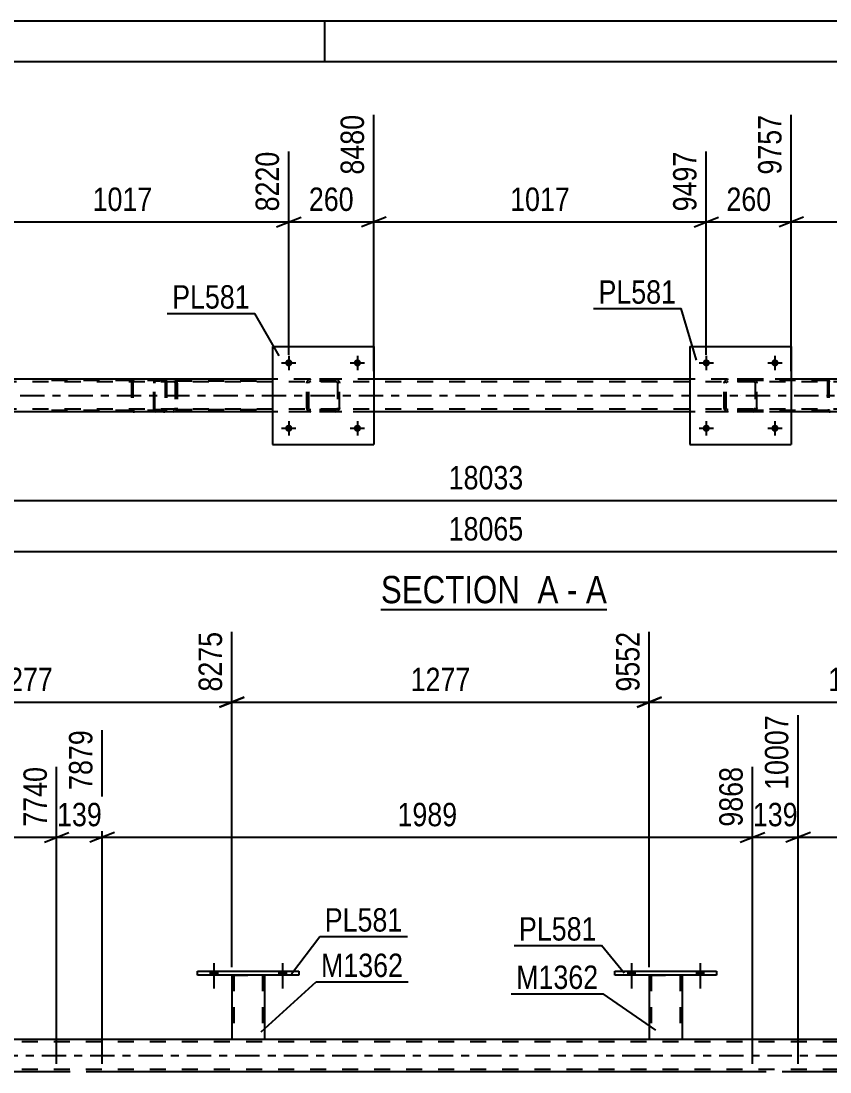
# Model space of a CAD drawing. Header units: millimetres. Extents: x 0 to 841, y 0 to 594.
# Drawn here: x 383.8 to 482.8, y 465.4 to 594 of the extents above; entities that cross this region are included whole.
import ezdxf

# ---------------------------------------------------------------- set-up
doc = ezdxf.new("R2010")
doc.units = ezdxf.units.MM
doc.linetypes.add('DXK_LINE_DOT2', pattern=[3.9198, 1.9599, -1.9599])
doc.linetypes.add('DXK_LINE_DOT3', pattern=[5.9187, 2.979, -0.9799, 0.9799, -0.9799])
doc.styles.add('Arial Narrow', font='ARIALN.TTF', dxfattribs={"height": 0.2})

# ---------------------------------------------------------------- blocks, each defined once
blk = doc.blocks.new('Unknown-318885092-1133')
at = {"color": 5, "linetype": 'Continuous'}
for p, q in [((841, 594), (0, 594)), ((421, 589), (421, 594)), ((836, 589), (5, 589))]:
    blk.add_line(p, q, dxfattribs=at)
blk = doc.blocks.new('Unknown-318885092-11 - 2837')
at = {"color": 6, "linetype": 'Continuous'}
blk.add_line((427.86, 522.01), (455.51, 522.01), dxfattribs=at)
at = {"color": 0, "linetype": 'Continuous'}
for points in [[(445.97, 522.76), (445.97, 526.26), (427.86, 526.26), (427.86, 522.76)], [(449.58, 522.76), (449.58, 526.26), (447.02, 526.26), (447.02, 522.76)], [(451.9, 522.76), (451.9, 526.26), (450.63, 526.26), (450.63, 522.76)], [(455.51, 522.76), (455.51, 526.26), (452.95, 526.26), (452.95, 522.76)]]:
    blk.add_wipeout(points, dxfattribs=at)
at = {"color": 7, "linetype": 'Continuous', "style": 'Arial Narrow'}
for s, p in [('SECTION ', (427.86, 522.76)), ('A', (447.02, 522.76)), ('A', (452.95, 522.76)), ('-', (450.63, 522.76))]:
    blk.add_text(s, height=3.34, dxfattribs=at).set_placement(p)
blk = doc.blocks.new('Bolt-318885092-2846 - 2837')
at = {"linetype": 'Continuous'}
for points in [[(417.03, 552.17, -1), (416.15, 552.17, -1)], [(425.43, 552.17, -1), (424.55, 552.17, -1)]]:
    blk.add_hatch(color=1, dxfattribs=at).paths.add_polyline_path(points)
at = {"color": 1, "linetype": 'Continuous'}
for p, q in [((416.59, 553.05), (416.59, 551.29)), ((424.99, 553.05), (424.99, 551.29)), ((415.71, 552.17), (417.47, 552.17)), ((424.11, 552.17), (425.87, 552.17))]:
    blk.add_line(p, q, dxfattribs=at)
blk = doc.blocks.new('Bolt-318885092-2845 - 2837')
at = {"linetype": 'Continuous'}
for points in [[(417.03, 544.17, -1), (416.15, 544.17, -1)], [(425.43, 544.17, -1), (424.55, 544.17, -1)]]:
    blk.add_hatch(color=1, dxfattribs=at).paths.add_polyline_path(points)
at = {"color": 1, "linetype": 'Continuous'}
for p, q in [((415.71, 544.17), (417.47, 544.17)), ((416.59, 545.05), (416.59, 543.29)), ((424.11, 544.17), (425.87, 544.17)), ((424.99, 545.05), (424.99, 543.29))]:
    blk.add_line(p, q, dxfattribs=at)
blk = doc.blocks.new('Bolt-318885092-2847 - 2837')
at = {"linetype": 'Continuous'}
for points in [[(468.11, 544.17, -1), (467.23, 544.17, -1)], [(476.51, 544.17, -1), (475.63, 544.17, -1)]]:
    blk.add_hatch(color=1, dxfattribs=at).paths.add_polyline_path(points)
at = {"color": 1, "linetype": 'Continuous'}
for p, q in [((466.79, 544.17), (468.55, 544.17)), ((467.67, 545.05), (467.67, 543.29)), ((475.19, 544.17), (476.95, 544.17)), ((476.07, 545.05), (476.07, 543.29))]:
    blk.add_line(p, q, dxfattribs=at)
blk = doc.blocks.new('Bolt-318885092-2848 - 2837')
at = {"linetype": 'Continuous'}
for points in [[(468.11, 552.17, -1), (467.23, 552.17, -1)], [(476.51, 552.17, -1), (475.63, 552.17, -1)]]:
    blk.add_hatch(color=1, dxfattribs=at).paths.add_polyline_path(points)
at = {"color": 1, "linetype": 'Continuous'}
for p, q in [((467.67, 553.05), (467.67, 551.29)), ((476.07, 553.05), (476.07, 551.29)), ((466.79, 552.17), (468.55, 552.17)), ((475.19, 552.17), (476.95, 552.17))]:
    blk.add_line(p, q, dxfattribs=at)
blk = doc.blocks.new('Part-318885092-2874 - 2837')
at = {"color": 7, "linetype": 'DXK_LINE_DOT2'}
for p, q in [((418.79, 549.69), (418.83, 549.87)), ((418.83, 549.87), (418.79, 549.69)), ((418.79, 546.65), (418.79, 549.69)), ((419.03, 549.69), (419.05, 549.78)), ((419.03, 546.65), (419.03, 549.69)), ((419.05, 549.78), (419.1, 549.86)), ((419.09, 550.13), (419.27, 550.17)), ((419.27, 550.17), (419.09, 550.13)), ((419.1, 549.86), (419.18, 549.91)), ((419.18, 549.91), (419.27, 549.93)), ((422.31, 550.17), (419.27, 550.17)), ((422.31, 549.93), (419.27, 549.93)), ((422.31, 550.17), (422.49, 550.13)), ((422.49, 550.13), (422.31, 550.17)), ((422.31, 549.93), (422.4, 549.91)), ((422.4, 549.91), (422.48, 549.86)), ((422.48, 549.86), (422.53, 549.78)), ((422.53, 549.78), (422.55, 549.69)), ((422.55, 549.69), (422.55, 546.65)), ((422.75, 549.87), (422.79, 549.69)), ((422.79, 549.69), (422.75, 549.87)), ((422.79, 546.65), (422.79, 549.69)), ((418.83, 546.46), (418.79, 546.65)), ((418.79, 546.65), (418.83, 546.46)), ((419.05, 546.55), (419.03, 546.65)), ((419.1, 546.48), (419.05, 546.55)), ((422.53, 546.55), (422.48, 546.48)), ((422.55, 546.65), (422.53, 546.55)), ((422.79, 546.65), (422.75, 546.46)), ((422.75, 546.46), (422.79, 546.65)), ((419.27, 546.17), (419.09, 546.2)), ((419.09, 546.2), (419.27, 546.17)), ((419.18, 546.42), (419.1, 546.48)), ((419.27, 546.41), (419.18, 546.42)), ((422.31, 546.41), (419.27, 546.41)), ((422.31, 546.17), (419.27, 546.17)), ((422.4, 546.42), (422.31, 546.41)), ((422.49, 546.2), (422.31, 546.17)), ((422.31, 546.17), (422.49, 546.2)), ((422.48, 546.48), (422.4, 546.42))]:
    blk.add_line(p, q, dxfattribs=at)
at = {"color": 7, "linetype": 'DXK_LINE_DOT3'}
blk.add_line((420.79, 548.17), (420.79, 548.17), dxfattribs=at)
at = {"color": 7, "linetype": 'DXK_LINE_DOT2'}
for centre, start, end in [((419.27, 549.69), 112.5, 157.5), ((419.27, 549.69), 112.5, 157.5), ((422.31, 549.69), 22.5, 67.5), ((422.31, 549.69), 22.5, 67.5), ((419.27, 546.65), 202.5, 247.5), ((419.27, 546.65), 202.5, 247.5), ((422.31, 546.65), 292.5, 337.5), ((422.31, 546.65), 292.5, 337.5)]:
    blk.add_arc(centre, 0.48, start, end, dxfattribs=at)
blk = doc.blocks.new('Part-318885092-2879 - 2837')
at = {"color": 2, "linetype": 'Continuous'}
for p, q in [((414.59, 554.17), (414.59, 542.17)), ((414.59, 554.17), (426.99, 554.17)), ((426.99, 554.17), (426.99, 542.17)), ((414.59, 542.17), (426.99, 542.17))]:
    blk.add_line(p, q, dxfattribs=at)
blk = doc.blocks.new('Part-318885092-2880 - 2837')
at = {"color": 7, "linetype": 'DXK_LINE_DOT2'}
for p, q in [((469.87, 549.69), (469.91, 549.87)), ((469.91, 549.87), (469.87, 549.69)), ((469.87, 546.65), (469.87, 549.69)), ((470.11, 549.69), (470.13, 549.78)), ((470.11, 546.65), (470.11, 549.69)), ((470.13, 549.78), (470.18, 549.86)), ((470.17, 550.13), (470.35, 550.17)), ((470.35, 550.17), (470.17, 550.13)), ((470.18, 549.86), (470.26, 549.91)), ((470.26, 549.91), (470.35, 549.93)), ((473.39, 550.17), (470.35, 550.17)), ((473.39, 549.93), (470.35, 549.93)), ((473.39, 550.17), (473.57, 550.13)), ((473.57, 550.13), (473.39, 550.17)), ((473.39, 549.93), (473.48, 549.91)), ((473.48, 549.91), (473.56, 549.86)), ((473.56, 549.86), (473.61, 549.78)), ((473.61, 549.78), (473.63, 549.69)), ((473.63, 549.69), (473.63, 546.65)), ((473.83, 549.87), (473.87, 549.69)), ((473.87, 549.69), (473.83, 549.87)), ((473.87, 546.65), (473.87, 549.69)), ((469.91, 546.46), (469.87, 546.65)), ((469.87, 546.65), (469.91, 546.46)), ((470.13, 546.55), (470.11, 546.65)), ((470.18, 546.48), (470.13, 546.55)), ((473.61, 546.55), (473.56, 546.48)), ((473.63, 546.65), (473.61, 546.55)), ((473.87, 546.65), (473.83, 546.46)), ((473.83, 546.46), (473.87, 546.65)), ((470.35, 546.17), (470.17, 546.2)), ((470.17, 546.2), (470.35, 546.17)), ((470.26, 546.42), (470.18, 546.48)), ((470.35, 546.41), (470.26, 546.42)), ((473.39, 546.41), (470.35, 546.41)), ((473.39, 546.17), (470.35, 546.17)), ((473.48, 546.42), (473.39, 546.41)), ((473.57, 546.2), (473.39, 546.17)), ((473.39, 546.17), (473.57, 546.2)), ((473.56, 546.48), (473.48, 546.42))]:
    blk.add_line(p, q, dxfattribs=at)
at = {"color": 7, "linetype": 'DXK_LINE_DOT3'}
blk.add_line((471.87, 548.17), (471.87, 548.17), dxfattribs=at)
at = {"color": 7, "linetype": 'DXK_LINE_DOT2'}
for centre, start, end in [((470.35, 549.69), 112.5, 157.5), ((470.35, 549.69), 112.5, 157.5), ((473.39, 549.69), 22.5, 67.5), ((473.39, 549.69), 22.5, 67.5), ((470.35, 546.65), 202.5, 247.5), ((470.35, 546.65), 202.5, 247.5), ((473.39, 546.65), 292.5, 337.5), ((473.39, 546.65), 292.5, 337.5)]:
    blk.add_arc(centre, 0.48, start, end, dxfattribs=at)
blk = doc.blocks.new('Part-318885092-2885 - 2837')
at = {"color": 2, "linetype": 'Continuous'}
for p, q in [((465.67, 554.17), (465.67, 542.17)), ((465.67, 554.17), (478.07, 554.17)), ((478.07, 554.17), (478.07, 542.17)), ((465.67, 542.17), (478.07, 542.17))]:
    blk.add_line(p, q, dxfattribs=at)
blk = doc.blocks.new('Part-318885092-2959 - 2837')
at = {"color": 7, "linetype": 'DXK_LINE_DOT2'}
for p, q in [((401.28, 550.17), (385.8, 550.17)), ((401.28, 550.01), (385.8, 550.01)), ((397.39, 549.97), (397.36, 549.85)), ((397.36, 549.85), (397.36, 546.49)), ((397.53, 549.85), (397.54, 549.91)), ((397.53, 549.85), (397.53, 546.49)), ((397.54, 549.91), (397.58, 549.96)), ((397.7, 550.17), (397.57, 550.14)), ((397.58, 549.96), (397.64, 549.99)), ((397.64, 549.99), (397.7, 550.01)), ((401.41, 550.14), (401.28, 550.17)), ((401.28, 550.01), (401.34, 549.99)), ((401.34, 549.99), (401.37, 549.98)), ((401.37, 549.98), (401.4, 549.96)), ((401.4, 549.96), (401.43, 549.91)), ((401.43, 549.91), (401.45, 549.85)), ((401.45, 549.85), (401.45, 546.49)), ((401.62, 549.85), (401.59, 549.97)), ((401.62, 549.85), (401.62, 546.49)), ((401.28, 546.33), (385.8, 546.33)), ((401.28, 546.17), (385.8, 546.17)), ((397.36, 546.49), (397.39, 546.36)), ((397.54, 546.43), (397.53, 546.49)), ((397.58, 546.37), (397.54, 546.43)), ((397.57, 546.19), (397.7, 546.17)), ((397.58, 546.37), (397.61, 546.35)), ((397.61, 546.35), (397.64, 546.34)), ((397.64, 546.34), (397.7, 546.33)), ((401.34, 546.34), (401.28, 546.33)), ((401.28, 546.17), (401.41, 546.19)), ((401.4, 546.37), (401.34, 546.34)), ((401.43, 546.43), (401.4, 546.37)), ((401.45, 546.49), (401.43, 546.43)), ((401.59, 546.36), (401.62, 546.49))]:
    blk.add_line(p, q, dxfattribs=at)
for centre, start, end in [((397.69, 549.83), 110.7583, 155.68), ((401.29, 549.83), 24.32, 69.2417), ((397.69, 546.5), 204.32, 249.2417), ((401.29, 546.5), 290.7583, 335.68)]:
    blk.add_arc(centre, 0.331, start, end, dxfattribs=at)
blk = doc.blocks.new('Part-318885092-2960 - 2837')
at = {"color": 7, "linetype": 'DXK_LINE_DOT2'}
for p, q in [((486.41, 550.17), (470.94, 550.17)), ((486.41, 550.01), (470.94, 550.01)), ((482.52, 549.97), (482.5, 549.85)), ((482.5, 549.85), (482.5, 546.49)), ((482.67, 549.85), (482.68, 549.91)), ((482.67, 549.85), (482.67, 546.49)), ((482.68, 549.91), (482.72, 549.96)), ((482.84, 550.17), (482.71, 550.14)), ((482.72, 549.96), (482.77, 549.99)), ((482.77, 549.99), (482.84, 550.01)), ((486.54, 550.14), (486.41, 550.17)), ((486.41, 550.01), (486.48, 549.99)), ((486.48, 549.99), (486.5, 549.98)), ((486.5, 549.98), (486.53, 549.96)), ((486.53, 549.96), (486.57, 549.91)), ((486.57, 549.91), (486.58, 549.85)), ((486.58, 549.85), (486.58, 546.49)), ((486.75, 549.85), (486.73, 549.97)), ((486.75, 549.85), (486.75, 546.49)), ((486.41, 546.33), (470.94, 546.33)), ((486.41, 546.17), (470.94, 546.17)), ((482.5, 546.49), (482.52, 546.36)), ((482.68, 546.43), (482.67, 546.49)), ((482.72, 546.37), (482.68, 546.43)), ((482.71, 546.19), (482.84, 546.17)), ((482.72, 546.37), (482.75, 546.35)), ((482.75, 546.35), (482.77, 546.34)), ((482.77, 546.34), (482.84, 546.33)), ((486.48, 546.34), (486.41, 546.33)), ((486.41, 546.17), (486.54, 546.19)), ((486.53, 546.37), (486.48, 546.34)), ((486.57, 546.43), (486.53, 546.37)), ((486.58, 546.49), (486.57, 546.43)), ((486.73, 546.36), (486.75, 546.49))]:
    blk.add_line(p, q, dxfattribs=at)
for centre, start, end in [((482.82, 549.83), 110.7583, 155.68), ((486.42, 549.83), 24.32, 69.2417), ((482.82, 546.5), 204.32, 249.2417), ((486.42, 546.5), 290.7583, 335.68)]:
    blk.add_arc(centre, 0.331, start, end, dxfattribs=at)
blk = doc.blocks.new('Part-318885092-2999 - 2837')
at = {"color": 7, "linetype": 'DXK_LINE_DOT2'}
for p, q in [((400.09, 549.87), (400.07, 549.69)), ((400.07, 546.65), (400.07, 549.69)), ((400.15, 550.03), (400.09, 549.87)), ((400.24, 550.13), (400.15, 550.03)), ((400.21, 549.69), (400.22, 549.78)), ((400.21, 546.65), (400.21, 549.69)), ((400.22, 549.78), (400.25, 549.86)), ((400.34, 550.17), (400.24, 550.13)), ((400.25, 549.86), (400.29, 549.91)), ((400.29, 549.91), (400.34, 549.93)), ((412.62, 550.17), (400.34, 550.17)), ((412.62, 549.93), (400.34, 549.93)), ((401.62, 549.93), (401.62, 550.17)), ((402.63, 550.13), (402.43, 550.17)), ((402.43, 549.93), (402.53, 549.91)), ((402.53, 549.91), (402.61, 549.86)), ((402.61, 549.86), (402.67, 549.78)), ((402.67, 549.78), (402.68, 549.69)), ((402.68, 549.69), (402.68, 546.65)), ((402.92, 549.77), (402.9, 549.87)), ((402.94, 549.69), (402.92, 549.77)), ((402.94, 549.69), (402.94, 546.65)), ((400.09, 546.46), (400.07, 546.65)), ((400.22, 546.55), (400.21, 546.65)), ((400.25, 546.48), (400.22, 546.55)), ((402.67, 546.55), (402.61, 546.48)), ((402.68, 546.65), (402.67, 546.55)), ((402.9, 546.46), (402.92, 546.56)), ((402.92, 546.56), (402.94, 546.65)), ((400.14, 546.34), (400.09, 546.46)), ((400.15, 546.31), (400.14, 546.34)), ((400.15, 546.31), (400.24, 546.2)), ((400.24, 546.2), (400.34, 546.17)), ((400.29, 546.42), (400.25, 546.48)), ((400.34, 546.41), (400.29, 546.42)), ((412.62, 546.41), (400.34, 546.41)), ((412.62, 546.17), (400.34, 546.17)), ((401.62, 546.17), (401.62, 546.41)), ((402.53, 546.42), (402.43, 546.41)), ((402.43, 546.17), (402.63, 546.2)), ((402.61, 546.48), (402.53, 546.42))]:
    blk.add_line(p, q, dxfattribs=at)
for centre, start, end in [((402.45, 549.67), 23.8494, 68.8059), ((402.45, 546.66), 291.1941, 336.1506)]:
    blk.add_arc(centre, 0.492, start, end, dxfattribs=at)
blk = doc.blocks.new('Part-318885092-3047 - 2837')
at = {"color": 7, "linetype": 'DXK_LINE_DOT2'}
for p, q in [((751.75, 549.85), (87.78, 549.85)), ((426.99, 550.17), (414.59, 550.17)), ((478.07, 550.17), (465.67, 550.17)), ((751.75, 546.49), (87.78, 546.49)), ((751.75, 546.17), (108.11, 546.17)), ((426.99, 546.17), (414.59, 546.17)), ((478.07, 546.17), (465.67, 546.17))]:
    blk.add_line(p, q, dxfattribs=at)
at = {"color": 2, "linetype": 'Continuous'}
for p, q in [((414.59, 550.17), (375.91, 550.17)), ((465.67, 550.17), (426.99, 550.17)), ((516.75, 550.17), (478.07, 550.17)), ((414.59, 546.17), (375.91, 546.17)), ((465.67, 546.17), (426.99, 546.17)), ((516.75, 546.17), (478.07, 546.17))]:
    blk.add_line(p, q, dxfattribs=at)
at = {"color": 7, "linetype": 'DXK_LINE_DOT3'}
blk.add_line((87.78, 548.17), (751.75, 548.17), dxfattribs=at)
blk = doc.blocks.new('Bolt-318885092-4094 - 3819')
at = {"linetype": 'Continuous'}
for points in [[(406.98, 477.24), (407.86, 477.24), (407.86, 477.72), (406.98, 477.72)], [(415.38, 477.24), (416.26, 477.24), (416.26, 477.72), (415.38, 477.72)]]:
    blk.add_hatch(color=1, dxfattribs=at).paths.add_polyline_path(points)
at = {"color": 1, "linetype": 'Continuous'}
for p, q in [((407.42, 478.72), (407.42, 475.6)), ((415.82, 478.72), (415.82, 475.6)), ((406.98, 477.72), (406.98, 477.24)), ((407.86, 477.72), (407.86, 477.24)), ((415.38, 477.72), (415.38, 477.24)), ((416.26, 477.72), (416.26, 477.24))]:
    blk.add_line(p, q, dxfattribs=at)
blk = doc.blocks.new('Part-318885092-4169 - 3819')
at = {"color": 2, "linetype": 'Continuous'}
for p, q in [((409.62, 477.24), (409.62, 469.4)), ((413.62, 477.24), (413.62, 469.4)), ((409.62, 469.4), (413.62, 469.4))]:
    blk.add_line(p, q, dxfattribs=at)
at = {"color": 7, "linetype": 'DXK_LINE_DOT2'}
for p, q in [((409.62, 477.24), (413.62, 477.24)), ((409.62, 477.24), (409.62, 477.24)), ((409.62, 477.24), (409.62, 477.24)), ((409.86, 477.24), (409.86, 469.4)), ((413.38, 477.24), (413.38, 469.4)), ((413.62, 477.24), (413.62, 477.24)), ((413.62, 477.24), (413.62, 477.24)), ((413.32, 469.4), (413.36, 469.4)), ((413.32, 469.4), (413.36, 469.4)), ((413.36, 469.4), (413.38, 469.4)), ((413.36, 469.4), (413.38, 469.4))]:
    blk.add_line(p, q, dxfattribs=at)
blk = doc.blocks.new('Part-318885092-4101 - 3819')
at = {"color": 2, "linetype": 'Continuous'}
for p, q in [((460.7, 477.24), (460.7, 469.4)), ((464.7, 477.24), (464.7, 469.4)), ((460.7, 469.4), (464.7, 469.4))]:
    blk.add_line(p, q, dxfattribs=at)
at = {"color": 7, "linetype": 'DXK_LINE_DOT2'}
for p, q in [((460.7, 477.24), (464.7, 477.24)), ((460.7, 477.24), (460.7, 477.24)), ((460.7, 477.24), (460.7, 477.24)), ((460.94, 477.24), (460.94, 469.4)), ((464.46, 477.24), (464.46, 469.4)), ((464.7, 477.24), (464.7, 477.24)), ((464.7, 477.24), (464.7, 477.24)), ((464.4, 469.4), (464.44, 469.4)), ((464.4, 469.4), (464.44, 469.4)), ((464.44, 469.4), (464.46, 469.4)), ((464.44, 469.4), (464.46, 469.4))]:
    blk.add_line(p, q, dxfattribs=at)
blk = doc.blocks.new('Part-318885092-3886 - 3819')
at = {"color": 2, "linetype": 'Continuous'}
for p, q in [((78.6, 469.4), (742.58, 469.4)), ((388.19, 465.4), (308.63, 465.4)), ((473.32, 465.4), (393.76, 465.4)), ((558.46, 465.4), (478.9, 465.4))]:
    blk.add_line(p, q, dxfattribs=at)
at = {"color": 7, "linetype": 'DXK_LINE_DOT2'}
for p, q in [((742.58, 469.08), (78.6, 469.08)), ((742.58, 465.72), (78.6, 465.72)), ((393.76, 465.4), (388.19, 465.4)), ((478.9, 465.4), (473.32, 465.4))]:
    blk.add_line(p, q, dxfattribs=at)
at = {"color": 7, "linetype": 'DXK_LINE_DOT3'}
blk.add_line((78.6, 467.4), (742.58, 467.4), dxfattribs=at)
blk = doc.blocks.new('Bolt-318885092-4095 - 3819')
at = {"linetype": 'Continuous'}
for points in [[(406.98, 477.24), (407.86, 477.24), (407.86, 477.72), (406.98, 477.72)], [(415.38, 477.24), (416.26, 477.24), (416.26, 477.72), (415.38, 477.72)]]:
    blk.add_hatch(color=1, dxfattribs=at).paths.add_polyline_path(points)
at = {"color": 1, "linetype": 'Continuous'}
for p, q in [((407.42, 478.72), (407.42, 475.6)), ((415.82, 478.72), (415.82, 475.6)), ((406.98, 477.72), (406.98, 477.24)), ((407.86, 477.72), (407.86, 477.24)), ((415.38, 477.72), (415.38, 477.24)), ((416.26, 477.72), (416.26, 477.24))]:
    blk.add_line(p, q, dxfattribs=at)
blk = doc.blocks.new('Part-318885092-4106 - 3819')
at = {"color": 2, "linetype": 'Continuous'}
for p, q in [((456.5, 477.72), (468.9, 477.72)), ((456.5, 477.24), (456.5, 477.72)), ((468.9, 477.24), (456.5, 477.24)), ((468.9, 477.72), (468.9, 477.24))]:
    blk.add_line(p, q, dxfattribs=at)
blk = doc.blocks.new('Bolt-318885092-4245 - 3819')
at = {"linetype": 'Continuous'}
for points in [[(458.06, 477.24), (458.94, 477.24), (458.94, 477.72), (458.06, 477.72)], [(466.46, 477.24), (467.34, 477.24), (467.34, 477.72), (466.46, 477.72)]]:
    blk.add_hatch(color=1, dxfattribs=at).paths.add_polyline_path(points)
at = {"color": 1, "linetype": 'Continuous'}
for p, q in [((458.5, 478.72), (458.5, 475.6)), ((466.9, 478.72), (466.9, 475.6)), ((458.06, 477.72), (458.06, 477.24)), ((458.94, 477.72), (458.94, 477.24)), ((466.46, 477.72), (466.46, 477.24)), ((467.34, 477.72), (467.34, 477.24))]:
    blk.add_line(p, q, dxfattribs=at)
blk = doc.blocks.new('Bolt-318885092-4246 - 3819')
at = {"linetype": 'Continuous'}
for points in [[(458.06, 477.24), (458.94, 477.24), (458.94, 477.72), (458.06, 477.72)], [(466.46, 477.24), (467.34, 477.24), (467.34, 477.72), (466.46, 477.72)]]:
    blk.add_hatch(color=1, dxfattribs=at).paths.add_polyline_path(points)
at = {"color": 1, "linetype": 'Continuous'}
for p, q in [((458.5, 478.72), (458.5, 475.6)), ((466.9, 478.72), (466.9, 475.6)), ((458.06, 477.72), (458.06, 477.24)), ((458.94, 477.72), (458.94, 477.24)), ((466.46, 477.72), (466.46, 477.24)), ((467.34, 477.72), (467.34, 477.24))]:
    blk.add_line(p, q, dxfattribs=at)
blk = doc.blocks.new('Part-318885092-4256 - 3819')
at = {"color": 2, "linetype": 'Continuous'}
for p, q in [((405.42, 477.72), (417.82, 477.72)), ((405.42, 477.24), (405.42, 477.72)), ((417.82, 477.24), (405.42, 477.24)), ((417.82, 477.72), (417.82, 477.24))]:
    blk.add_line(p, q, dxfattribs=at)
blk = doc.blocks.new('StraightDimension-318885092-3318 - 2837')
at = {"color": 7, "linetype": 'Continuous'}
for p, q in [((478.07, 551.17), (478.07, 582.52)), ((518.75, 553.17), (518.75, 579.85)), ((479.57, 570.01), (476.57, 568.81)), ((517.25, 568.81), (520.25, 570.01)), ((478.07, 569.41), (518.75, 569.41))]:
    blk.add_line(p, q, dxfattribs=at)
at = {"color": 0}
blk.add_wipeout([(502.67, 570.16), (502.67, 574.36), (494.16, 574.36), (494.16, 570.16)], dxfattribs=at)
at = {"color": 3, "style": 'Arial Narrow'}
blk.add_text('1017', height=2.863, dxfattribs=at).set_placement((494.76, 570.76))
at = {"color": 0, "linetype": 'Continuous'}
blk.add_wipeout([(518.15, 580.45), (513.95, 580.45), (513.95, 570.11), (518.15, 570.11)], dxfattribs=at)
at = {"color": 3, "linetype": 'Continuous', "style": 'Arial Narrow'}
blk.add_text('10774', height=2.863, rotation=90.0002, dxfattribs=at).set_placement((517.55, 570.71))
blk = doc.blocks.new('StraightDimension-318885092-3080 - 2837')
at = {"color": 7, "linetype": 'Continuous'}
blk.add_line((87.14, 529.08), (794.31, 529.08), dxfattribs=at)
at = {"color": 0}
blk.add_wipeout([(445.9, 529.83), (445.9, 534.03), (435.55, 534.03), (435.55, 529.83)], dxfattribs=at)
at = {"color": 3, "style": 'Arial Narrow'}
blk.add_text('18065', height=2.863, dxfattribs=at).set_placement((436.15, 530.43))
blk = doc.blocks.new('StraightDimension-318885092-3338 - 2837')
at = {"color": 7, "linetype": 'Continuous'}
for p, q in [((478.07, 551.17), (478.07, 582.52)), ((467.67, 553.17), (467.67, 578.02)), ((466.17, 568.81), (469.17, 570.01)), ((479.57, 570.01), (476.57, 568.81)), ((467.67, 569.41), (478.07, 569.41))]:
    blk.add_line(p, q, dxfattribs=at)
at = {"color": 0}
blk.add_wipeout([(476.21, 570.16), (476.21, 574.36), (469.53, 574.36), (469.53, 570.16)], dxfattribs=at)
at = {"color": 3, "style": 'Arial Narrow'}
blk.add_text('260', height=2.863, dxfattribs=at).set_placement((470.13, 570.76))
at = {"color": 0, "linetype": 'Continuous'}
blk.add_wipeout([(477.47, 583.12), (473.27, 583.12), (473.27, 574.61), (477.47, 574.61)], dxfattribs=at)
at = {"color": 3, "linetype": 'Continuous', "style": 'Arial Narrow'}
blk.add_text('9757', height=2.863, rotation=90.0002, dxfattribs=at).set_placement((476.87, 575.21))
blk = doc.blocks.new('StraightDimension-318885092-3358 - 2837')
at = {"color": 7, "linetype": 'Continuous'}
for p, q in [((426.99, 551.17), (426.99, 582.52)), ((467.67, 553.17), (467.67, 578.02)), ((428.49, 570.01), (425.49, 568.81)), ((466.17, 568.81), (469.17, 570.01)), ((426.99, 569.41), (467.67, 569.41))]:
    blk.add_line(p, q, dxfattribs=at)
at = {"color": 0}
blk.add_wipeout([(451.59, 570.16), (451.59, 574.36), (443.07, 574.36), (443.07, 570.16)], dxfattribs=at)
at = {"color": 3, "style": 'Arial Narrow'}
blk.add_text('1017', height=2.863, dxfattribs=at).set_placement((443.67, 570.76))
at = {"color": 0, "linetype": 'Continuous'}
blk.add_wipeout([(467.07, 578.62), (462.87, 578.62), (462.87, 570.11), (467.07, 570.11)], dxfattribs=at)
at = {"color": 3, "linetype": 'Continuous', "style": 'Arial Narrow'}
blk.add_text('9497', height=2.863, rotation=90.0002, dxfattribs=at).set_placement((466.47, 570.71))
blk = doc.blocks.new('StraightDimension-318885092-3378 - 2837')
at = {"color": 7, "linetype": 'Continuous'}
for p, q in [((426.99, 551.17), (426.99, 582.52)), ((416.59, 553.17), (416.59, 578.02)), ((415.09, 568.81), (418.09, 570.01)), ((428.49, 570.01), (425.49, 568.81)), ((416.59, 569.41), (426.99, 569.41))]:
    blk.add_line(p, q, dxfattribs=at)
at = {"color": 0}
blk.add_wipeout([(425.13, 570.16), (425.13, 574.36), (418.45, 574.36), (418.45, 570.16)], dxfattribs=at)
at = {"color": 3, "style": 'Arial Narrow'}
blk.add_text('260', height=2.863, dxfattribs=at).set_placement((419.05, 570.76))
at = {"color": 0, "linetype": 'Continuous'}
blk.add_wipeout([(426.39, 583.12), (422.19, 583.12), (422.19, 574.61), (426.39, 574.61)], dxfattribs=at)
at = {"color": 3, "linetype": 'Continuous', "style": 'Arial Narrow'}
blk.add_text('8480', height=2.863, rotation=90.0002, dxfattribs=at).set_placement((425.79, 575.21))
blk = doc.blocks.new('StraightDimension-318885092-3398 - 2837')
at = {"color": 7, "linetype": 'Continuous'}
for p, q in [((375.91, 551.17), (375.91, 582.52)), ((416.59, 553.17), (416.59, 578.02)), ((377.41, 570.01), (374.41, 568.81)), ((415.09, 568.81), (418.09, 570.01)), ((375.91, 569.41), (416.59, 569.41))]:
    blk.add_line(p, q, dxfattribs=at)
at = {"color": 0}
blk.add_wipeout([(400.51, 570.16), (400.51, 574.36), (391.99, 574.36), (391.99, 570.16)], dxfattribs=at)
at = {"color": 3, "style": 'Arial Narrow'}
blk.add_text('1017', height=2.863, dxfattribs=at).set_placement((392.59, 570.76))
at = {"color": 0, "linetype": 'Continuous'}
blk.add_wipeout([(415.99, 578.62), (411.79, 578.62), (411.79, 570.11), (415.99, 570.11)], dxfattribs=at)
at = {"color": 3, "linetype": 'Continuous', "style": 'Arial Narrow'}
blk.add_text('8220', height=2.863, rotation=90.0002, dxfattribs=at).set_placement((415.39, 570.71))
blk = doc.blocks.new('StraightDimension-318885092-3648 - 2837')
at = {"color": 7, "linetype": 'Continuous'}
blk.add_line((87.78, 535.34), (793.67, 535.34), dxfattribs=at)
at = {"color": 0}
blk.add_wipeout([(445.9, 536.09), (445.9, 540.29), (435.55, 540.29), (435.55, 536.09)], dxfattribs=at)
at = {"color": 3, "style": 'Arial Narrow'}
blk.add_text('18033', height=2.863, dxfattribs=at).set_placement((436.15, 536.69))
blk = doc.blocks.new('StraightDimension-318885092-4453 - 3819')
at = {"color": 7, "linetype": 'Continuous'}
for p, q in [((478.9, 466.4), (478.9, 509.06)), ((473.32, 466.4), (473.32, 502.73)), ((471.82, 493.52), (474.82, 494.72)), ((473.32, 494.12), (478.9, 494.12)), ((480.4, 494.72), (477.4, 493.52))]:
    blk.add_line(p, q, dxfattribs=at)
at = {"color": 0}
blk.add_wipeout([(479.45, 494.87), (479.45, 499.07), (472.77, 499.07), (472.77, 494.87)], dxfattribs=at)
at = {"color": 3, "style": 'Arial Narrow'}
blk.add_text('139', height=2.863, dxfattribs=at).set_placement((473.37, 495.47))
at = {"color": 0, "linetype": 'Continuous'}
blk.add_wipeout([(478.3, 509.66), (474.1, 509.66), (474.1, 499.32), (478.3, 499.32)], dxfattribs=at)
at = {"color": 3, "linetype": 'Continuous', "style": 'Arial Narrow'}
blk.add_text('10007', height=2.863, rotation=90.0002, dxfattribs=at).set_placement((477.7, 499.92))
blk = doc.blocks.new('StraightDimension-318885092-4434 - 3819')
at = {"color": 7, "linetype": 'Continuous'}
for p, q in [((478.9, 466.4), (478.9, 509.06)), ((558.46, 466.4), (558.46, 504.56)), ((480.4, 494.72), (477.4, 493.52)), ((478.9, 494.12), (558.46, 494.12)), ((556.96, 493.52), (559.96, 494.72))]:
    blk.add_line(p, q, dxfattribs=at)
at = {"color": 0}
blk.add_wipeout([(522.93, 494.87), (522.93, 499.07), (514.42, 499.07), (514.42, 494.87)], dxfattribs=at)
at = {"color": 3, "style": 'Arial Narrow'}
blk.add_text('1989', height=2.863, dxfattribs=at).set_placement((515.02, 495.47))
at = {"color": 0, "linetype": 'Continuous'}
blk.add_wipeout([(557.86, 505.16), (553.66, 505.16), (553.66, 494.82), (557.86, 494.82)], dxfattribs=at)
at = {"color": 3, "linetype": 'Continuous', "style": 'Arial Narrow'}
blk.add_text('11996', height=2.863, rotation=90.0002, dxfattribs=at).set_placement((557.26, 495.42))
blk = doc.blocks.new('StraightDimension-318885092-4472 - 3819')
at = {"color": 7, "linetype": 'Continuous'}
for p, q in [((393.76, 466.4), (393.76, 507.23)), ((473.32, 466.4), (473.32, 502.73)), ((395.26, 494.72), (392.26, 493.52)), ((393.76, 494.12), (473.32, 494.12)), ((471.82, 493.52), (474.82, 494.72))]:
    blk.add_line(p, q, dxfattribs=at)
at = {"color": 0}
blk.add_wipeout([(437.8, 494.87), (437.8, 499.07), (429.29, 499.07), (429.29, 494.87)], dxfattribs=at)
at = {"color": 3, "style": 'Arial Narrow'}
blk.add_text('1989', height=2.863, dxfattribs=at).set_placement((429.89, 495.47))
at = {"color": 0, "linetype": 'Continuous'}
blk.add_wipeout([(472.72, 503.33), (468.52, 503.33), (468.52, 494.82), (472.72, 494.82)], dxfattribs=at)
at = {"color": 3, "linetype": 'Continuous', "style": 'Arial Narrow'}
blk.add_text('9868', height=2.863, rotation=90.0002, dxfattribs=at).set_placement((472.12, 495.42))
blk = doc.blocks.new('StraightDimension-318885092-4491 - 3819')
at = {"color": 7, "linetype": 'Continuous'}
for p, q in [((393.76, 466.4), (393.76, 507.23)), ((388.19, 466.4), (388.19, 502.73)), ((386.69, 493.52), (389.69, 494.72)), ((388.19, 494.12), (393.76, 494.12)), ((395.26, 494.72), (392.26, 493.52))]:
    blk.add_line(p, q, dxfattribs=at)
at = {"color": 0}
blk.add_wipeout([(394.32, 494.87), (394.32, 499.07), (387.64, 499.07), (387.64, 494.87)], dxfattribs=at)
at = {"color": 3, "style": 'Arial Narrow'}
blk.add_text('139', height=2.863, dxfattribs=at).set_placement((388.24, 495.47))
at = {"color": 0, "linetype": 'Continuous'}
blk.add_wipeout([(393.16, 507.83), (388.96, 507.83), (388.96, 499.32), (393.16, 499.32)], dxfattribs=at)
at = {"color": 3, "linetype": 'Continuous', "style": 'Arial Narrow'}
blk.add_text('7879', height=2.863, rotation=90.0002, dxfattribs=at).set_placement((392.56, 499.92))
blk = doc.blocks.new('StraightDimension-318885092-4510 - 3819')
at = {"color": 7, "linetype": 'Continuous'}
for p, q in [((308.63, 466.4), (308.63, 507.23)), ((388.19, 466.4), (388.19, 502.73)), ((310.13, 494.72), (307.13, 493.52)), ((308.63, 494.12), (388.19, 494.12)), ((386.69, 493.52), (389.69, 494.72))]:
    blk.add_line(p, q, dxfattribs=at)
at = {"color": 0}
blk.add_wipeout([(352.67, 494.87), (352.67, 499.07), (344.15, 499.07), (344.15, 494.87)], dxfattribs=at)
at = {"color": 3, "style": 'Arial Narrow'}
blk.add_text('1989', height=2.863, dxfattribs=at).set_placement((344.75, 495.47))
at = {"color": 0, "linetype": 'Continuous'}
blk.add_wipeout([(387.59, 503.33), (383.39, 503.33), (383.39, 494.82), (387.59, 494.82)], dxfattribs=at)
at = {"color": 3, "linetype": 'Continuous', "style": 'Arial Narrow'}
blk.add_text('7740', height=2.863, rotation=90.0002, dxfattribs=at).set_placement((386.99, 495.42))
blk = doc.blocks.new('StraightDimension-318885092-5154 - 3819')
at = {"color": 7, "linetype": 'Continuous'}
for p, q in [((358.54, 478.24), (358.54, 519.26)), ((409.62, 478.24), (409.62, 519.26)), ((360.04, 511.25), (357.04, 510.05)), ((358.54, 510.65), (409.62, 510.65)), ((408.12, 510.05), (411.12, 511.25))]:
    blk.add_line(p, q, dxfattribs=at)
at = {"color": 0}
blk.add_wipeout([(388.34, 511.4), (388.34, 515.6), (379.82, 515.6), (379.82, 511.4)], dxfattribs=at)
at = {"color": 3, "style": 'Arial Narrow'}
blk.add_text('1277', height=2.863, dxfattribs=at).set_placement((380.42, 512))
at = {"color": 0, "linetype": 'Continuous'}
blk.add_wipeout([(409.02, 519.86), (404.82, 519.86), (404.82, 511.35), (409.02, 511.35)], dxfattribs=at)
at = {"color": 3, "linetype": 'Continuous', "style": 'Arial Narrow'}
blk.add_text('8275', height=2.863, rotation=90.0002, dxfattribs=at).set_placement((408.42, 511.95))
blk = doc.blocks.new('StraightDimension-318885092-5164 - 3819')
at = {"color": 7, "linetype": 'Continuous'}
for p, q in [((409.62, 478.24), (409.62, 519.26)), ((460.7, 478.24), (460.7, 519.26)), ((411.12, 511.25), (408.12, 510.05)), ((409.62, 510.65), (460.7, 510.65)), ((459.2, 510.05), (462.2, 511.25))]:
    blk.add_line(p, q, dxfattribs=at)
at = {"color": 0}
blk.add_wipeout([(439.42, 511.4), (439.42, 515.6), (430.9, 515.6), (430.9, 511.4)], dxfattribs=at)
at = {"color": 3, "style": 'Arial Narrow'}
blk.add_text('1277', height=2.863, dxfattribs=at).set_placement((431.5, 512))
at = {"color": 0, "linetype": 'Continuous'}
blk.add_wipeout([(460.1, 519.86), (455.9, 519.86), (455.9, 511.35), (460.1, 511.35)], dxfattribs=at)
at = {"color": 3, "linetype": 'Continuous', "style": 'Arial Narrow'}
blk.add_text('9552', height=2.863, rotation=90.0002, dxfattribs=at).set_placement((459.5, 511.95))
blk = doc.blocks.new('StraightDimension-318885092-5174 - 3819')
at = {"color": 7, "linetype": 'Continuous'}
for p, q in [((511.78, 478.24), (511.78, 521.09)), ((460.7, 478.24), (460.7, 519.26)), ((462.2, 511.25), (459.2, 510.05)), ((460.7, 510.65), (511.78, 510.65)), ((510.28, 510.05), (513.28, 511.25))]:
    blk.add_line(p, q, dxfattribs=at)
at = {"color": 0}
blk.add_wipeout([(490.5, 511.4), (490.5, 515.6), (481.98, 515.6), (481.98, 511.4)], dxfattribs=at)
at = {"color": 3, "style": 'Arial Narrow'}
blk.add_text('1277', height=2.863, dxfattribs=at).set_placement((482.58, 512))
at = {"color": 0, "linetype": 'Continuous'}
blk.add_wipeout([(511.18, 521.69), (506.98, 521.69), (506.98, 511.35), (511.18, 511.35)], dxfattribs=at)
at = {"color": 3, "linetype": 'Continuous', "style": 'Arial Narrow'}
blk.add_text('10829', height=2.863, rotation=90.0002, dxfattribs=at).set_placement((510.58, 511.95))
blk = doc.blocks.new('Mark-318885092-2875 - 2837')
at = {"color": 0}
blk.add_wipeout([(411.82, 558.81), (411.82, 561.81), (402.32, 561.81), (402.32, 558.81)], dxfattribs=at)
blk.add_wipeout([(411.82, 558.81), (411.82, 561.81), (402.32, 561.81), (402.32, 558.81)], dxfattribs=at)
at = {"color": 30, "linetype": 'Continuous'}
for p in [(401.72, 558.21), (415.42, 553.02)]:
    blk.add_line(p, (412.42, 558.21), dxfattribs=at)
at = {"color": 3, "style": 'Arial Narrow'}
blk.add_text('PL581', height=2.863, dxfattribs=at).set_placement((402.32, 558.81))
blk = doc.blocks.new('Mark-318885092-2881 - 2837')
at = {"color": 0}
blk.add_wipeout([(463.98, 559.41), (463.98, 562.41), (454.48, 562.41), (454.48, 559.41)], dxfattribs=at)
blk.add_wipeout([(463.98, 559.41), (463.98, 562.41), (454.48, 562.41), (454.48, 559.41)], dxfattribs=at)
at = {"color": 30, "linetype": 'Continuous'}
for p in [(453.88, 558.81), (466.46, 552.49)]:
    blk.add_line(p, (464.58, 558.81), dxfattribs=at)
at = {"color": 3, "style": 'Arial Narrow'}
blk.add_text('PL581', height=2.863, dxfattribs=at).set_placement((454.48, 559.41))
blk = doc.blocks.new('Mark-318885092-4097 - 3819')
at = {"color": 0}
blk.add_wipeout([(454.46, 475.56), (454.46, 478.56), (444.41, 478.56), (444.41, 475.56)], dxfattribs=at)
blk.add_wipeout([(454.46, 475.56), (454.46, 478.56), (444.41, 478.56), (444.41, 475.56)], dxfattribs=at)
at = {"color": 30, "linetype": 'Continuous'}
for p in [(443.81, 474.96), (461.51, 470.51)]:
    blk.add_line(p, (455.06, 474.96), dxfattribs=at)
at = {"color": 3, "style": 'Arial Narrow'}
blk.add_text('M1362', height=2.863, dxfattribs=at).set_placement((444.41, 475.56))
blk = doc.blocks.new('Mark-318885092-4102 - 3819')
at = {"color": 0}
blk.add_wipeout([(454.25, 481.48), (454.25, 484.48), (444.75, 484.48), (444.75, 481.48)], dxfattribs=at)
blk.add_wipeout([(454.25, 481.48), (454.25, 484.48), (444.75, 484.48), (444.75, 481.48)], dxfattribs=at)
at = {"color": 30, "linetype": 'Continuous'}
for p in [(444.15, 480.88), (457.62, 477.51)]:
    blk.add_line(p, (454.85, 480.88), dxfattribs=at)
at = {"color": 3, "style": 'Arial Narrow'}
blk.add_text('PL581', height=2.863, dxfattribs=at).set_placement((444.75, 481.48))
blk = doc.blocks.new('Mark-318885092-4165 - 3819')
at = {"color": 0}
blk.add_wipeout([(430.58, 477.02), (430.58, 480.02), (420.53, 480.02), (420.53, 477.02)], dxfattribs=at)
blk.add_wipeout([(430.58, 477.02), (430.58, 480.02), (420.53, 480.02), (420.53, 477.02)], dxfattribs=at)
at = {"color": 30, "linetype": 'Continuous'}
for p, q in [((413.21, 470.3), (419.93, 476.42)), ((419.93, 476.42), (431.18, 476.42))]:
    blk.add_line(p, q, dxfattribs=at)
at = {"color": 3, "style": 'Arial Narrow'}
blk.add_text('M1362', height=2.863, dxfattribs=at).set_placement((420.53, 477.02))
blk = doc.blocks.new('Mark-318885092-4252 - 3819')
at = {"color": 0}
blk.add_wipeout([(430.5, 482.58), (430.5, 485.58), (420.99, 485.58), (420.99, 482.58)], dxfattribs=at)
blk.add_wipeout([(430.5, 482.58), (430.5, 485.58), (420.99, 485.58), (420.99, 482.58)], dxfattribs=at)
at = {"color": 30, "linetype": 'Continuous'}
for p, q in [((416.94, 477.43), (420.39, 481.98)), ((420.39, 481.98), (431.1, 481.98))]:
    blk.add_line(p, q, dxfattribs=at)
at = {"color": 3, "style": 'Arial Narrow'}
blk.add_text('PL581', height=2.863, dxfattribs=at).set_placement((420.99, 482.58))

msp = doc.modelspace()

# ---------------------------------------------------------------- block references
for name in ['Unknown-318885092-1133', 'Part-318885092-2879 - 2837', 'Bolt-318885092-2846 - 2837', 'Part-318885092-2885 - 2837', 'Bolt-318885092-2848 - 2837', 'Part-318885092-3047 - 2837', 'Part-318885092-2959 - 2837', 'Part-318885092-2999 - 2837', 'Part-318885092-2874 - 2837', 'Part-318885092-2880 - 2837', 'Part-318885092-2960 - 2837', 'Bolt-318885092-2845 - 2837', 'Bolt-318885092-2847 - 2837', 'Bolt-318885092-4094 - 3819', 'Bolt-318885092-4095 - 3819', 'Bolt-318885092-4245 - 3819', 'Bolt-318885092-4246 - 3819', 'Part-318885092-4256 - 3819', 'Part-318885092-4169 - 3819', 'Part-318885092-4106 - 3819', 'Part-318885092-4101 - 3819', 'Part-318885092-3886 - 3819']:
    msp.add_blockref(name, (0, 0))

# ---------------------------------------------------------------- next in the draw order: block references
for name in ['StraightDimension-318885092-3318 - 2837', 'Unknown-318885092-11 - 2837', 'StraightDimension-318885092-4453 - 3819']:
    msp.add_blockref(name, (0, 0))

# ---------------------------------------------------------------- next in the draw order: block references
for name in ['StraightDimension-318885092-3338 - 2837', 'StraightDimension-318885092-3080 - 2837', 'StraightDimension-318885092-4434 - 3819', 'StraightDimension-318885092-4472 - 3819']:
    msp.add_blockref(name, (0, 0))

# ---------------------------------------------------------------- next in the draw order: block references
for name in ['StraightDimension-318885092-3358 - 2837', 'StraightDimension-318885092-3648 - 2837', 'StraightDimension-318885092-4491 - 3819']:
    msp.add_blockref(name, (0, 0))

# ---------------------------------------------------------------- next in the draw order: block references
for name in ['StraightDimension-318885092-3378 - 2837', 'Mark-318885092-2881 - 2837', 'StraightDimension-318885092-4510 - 3819']:
    msp.add_blockref(name, (0, 0))

# ---------------------------------------------------------------- next in the draw order: block references
for name in ['StraightDimension-318885092-3398 - 2837', 'StraightDimension-318885092-5154 - 3819']:
    msp.add_blockref(name, (0, 0))

# ---------------------------------------------------------------- next in the draw order: block references
for name in ['Mark-318885092-2875 - 2837', 'StraightDimension-318885092-5164 - 3819']:
    msp.add_blockref(name, (0, 0))

# ---------------------------------------------------------------- next in the draw order: block references
for name in ['StraightDimension-318885092-5174 - 3819', 'Mark-318885092-4165 - 3819']:
    msp.add_blockref(name, (0, 0))

# ---------------------------------------------------------------- next in the draw order: block references
for name in ['Mark-318885092-4252 - 3819', 'Mark-318885092-4097 - 3819']:
    msp.add_blockref(name, (0, 0))

# ---------------------------------------------------------------- next in the draw order: block references
msp.add_blockref('Mark-318885092-4102 - 3819', (0, 0))

doc.saveas('drawing.dxf')
